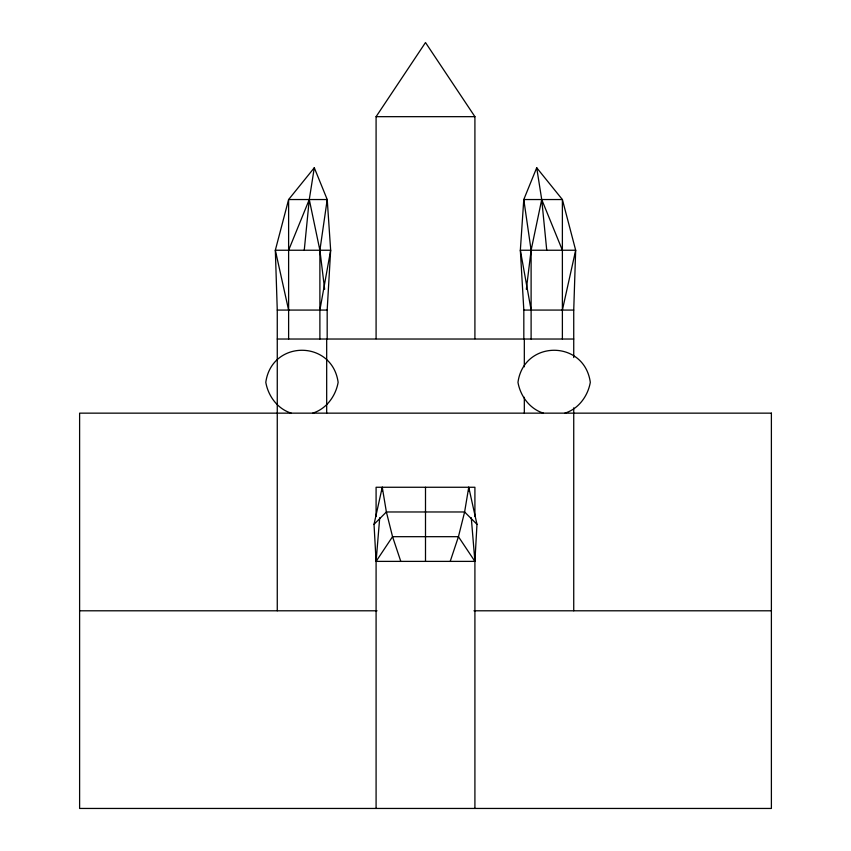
<?xml version="1.0" encoding="UTF-8"?>
<svg xmlns="http://www.w3.org/2000/svg" width="851" height="851" viewBox="0 0 851 851"><rect width="100%" height="100%" fill="white"/><g stroke="black" fill="none" stroke-linecap="round" stroke-linejoin="round"><path stroke-width="1.28" d="M573.734 357.558L573.734 310.072L575.67 250.237L562.383 199.538L536.704 167.753L523.78 199.538L520.344 250.237L523.822 310.072L523.822 339.028M450.211 561.383L458.444 536.683L464.614 511.972L468.741 487.261L476.975 524.322L474.911 561.383L376.089 561.383L374.025 524.322L382.259 487.261L386.386 511.972L392.556 536.683L400.789 561.383M327.178 339.028L327.178 310.072L330.656 250.237L327.22 199.538L314.296 167.753L288.617 199.538L275.33 250.237L277.266 310.072L277.266 610.795M379.727 517.706L376.089 561.383L392.556 536.683L458.444 536.683L474.911 561.383L471.273 517.706M381.929 491.24L382.259 487.261M304.254 250.237L309.275 199.538L314.296 167.753M526.354 289.266L531.109 250.237L541.725 199.538L536.704 167.753M319.891 310.072L330.656 250.237L275.33 250.237L288.617 310.072M562.383 310.072L575.67 250.237L520.344 250.237L531.109 310.072M288.617 250.237L309.275 199.538L319.891 250.237L324.646 289.266M376.089 338.698L376.089 116.672L425.5 42.55L474.911 116.672L474.911 338.698M374.025 524.322L386.386 511.972L464.614 511.972L476.975 524.322M312.753 413.118C326.348 408.948 335.751 396.034 338.134 382.333C332.23 339.592 271.714 339.592 265.799 382.333C268.182 396.034 277.586 408.948 291.18 413.118M564.926 413.118C578.52 408.948 587.924 396.034 590.307 382.333C584.403 339.592 523.886 339.592 517.972 382.333C520.355 396.034 529.758 408.948 543.353 413.118M376.089 116.672L474.911 116.672M277.266 310.072L327.178 310.072M523.822 310.072L573.734 310.072M277.266 339.028L573.734 339.028M79.611 610.795L377.036 610.795M473.964 610.795L771.389 610.795M562.383 250.237L541.725 199.538L546.746 250.237M468.741 487.261L469.071 491.24M573.734 407.852L573.734 610.795M562.383 339.028L562.383 199.538L523.78 199.538L531.109 250.237L531.109 339.028M524.322 339.028L524.322 366.824M524.322 397.268L524.322 413.15M474.911 516.387L474.911 487.261L376.089 487.261L376.089 516.387M474.911 554.767L474.911 808.45M425.5 487.261L425.5 561.383M376.089 554.767L376.089 808.45M326.678 339.028L326.678 413.15M319.891 339.028L319.891 250.237L327.22 199.538L288.617 199.538L288.617 339.028M771.389 413.15L79.611 413.15L79.611 808.45L771.389 808.45L771.389 413.15"/></g></svg>
